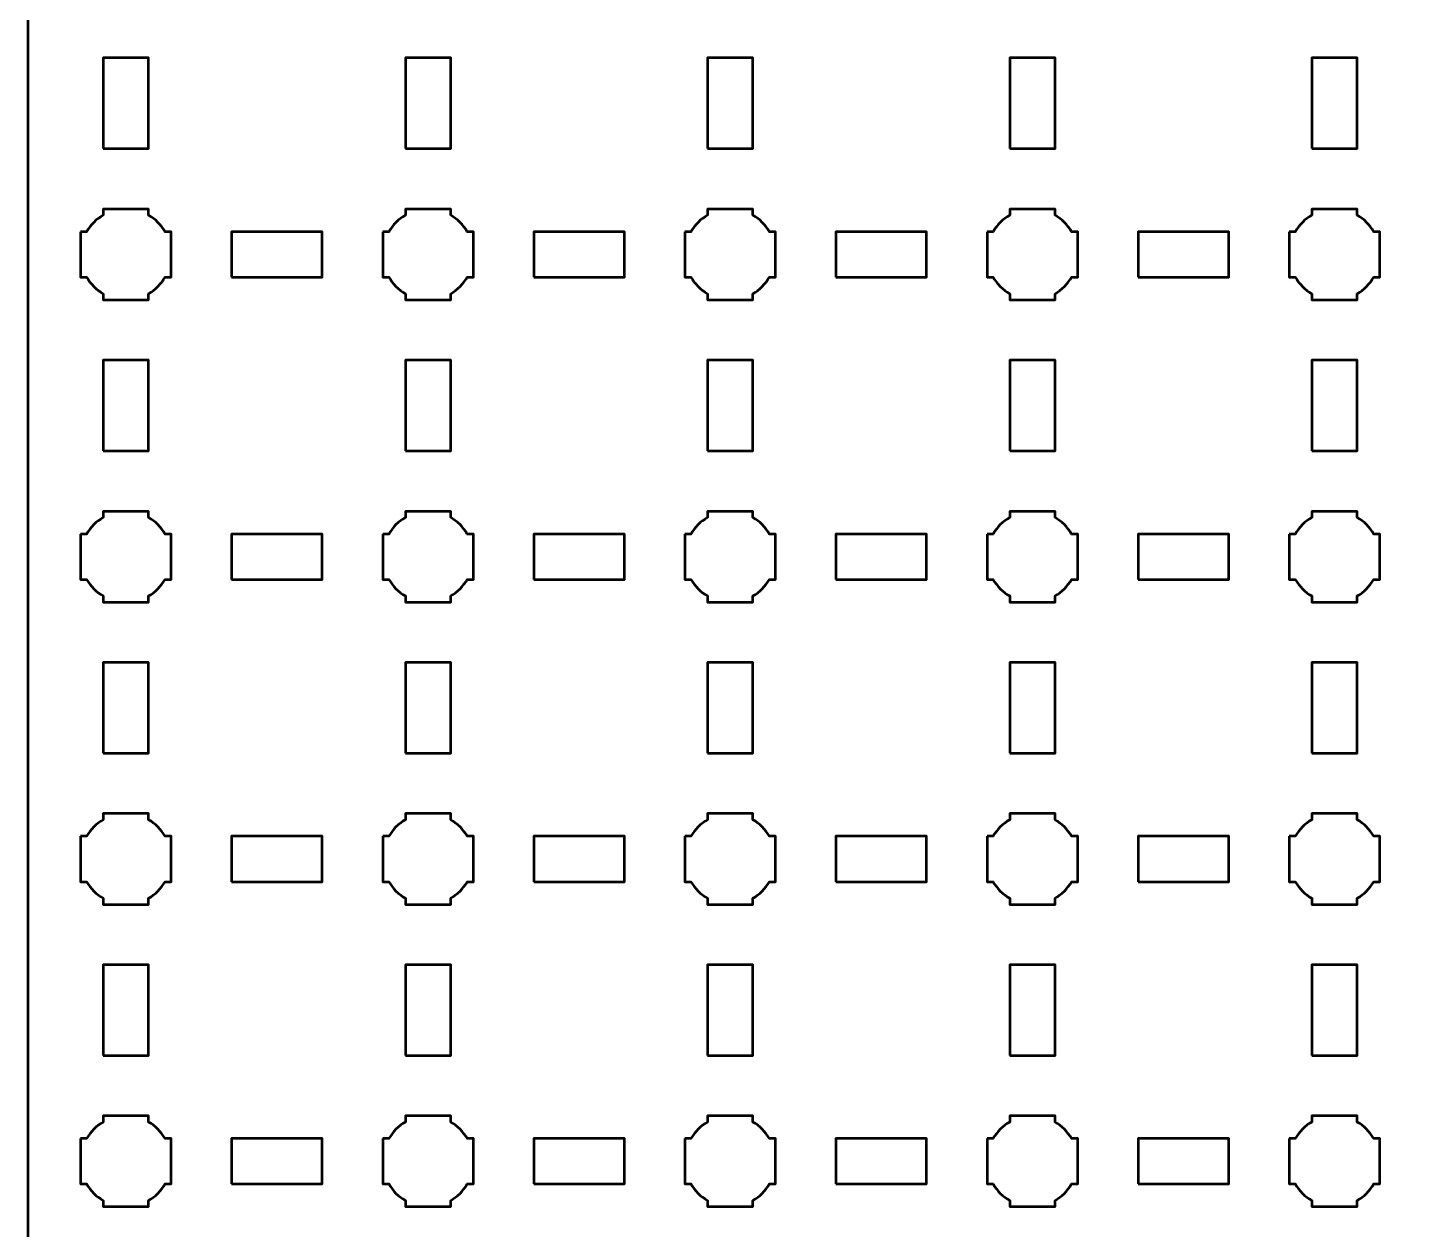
# Model space of a CAD drawing. Header units: centimetres. Extents: x -30.1 to 9.2, y -44.5 to 14.8.
# Drawn here: x -30.15 to -20.99, y -22.3 to -14.35 of the extents above; entities that cross this region are included whole.
import ezdxf

# ---------------------------------------------------------------- set-up
doc = ezdxf.new("R2010")
doc.units = ezdxf.units.CM
doc.header["$MEASUREMENT"] = 0
doc.layers.add('Layer 1', color=7, linetype='Continuous')

msp = doc.modelspace()

# ---------------------------------------------------------------- linework, layer by layer
at = {"layer": 'Layer 1', "color": 250, "lineweight": 53}
for points in [[(-29.65, -15.15), (-29.35, -15.15), (-29.35, -14.55), (-29.65, -14.55), (-29.65, -15.15)], [(-27.65, -15.15), (-27.35, -15.15), (-27.35, -14.55), (-27.65, -14.55), (-27.65, -15.15)], [(-25.65, -15.15), (-25.35, -15.15), (-25.35, -14.55), (-25.65, -14.55), (-25.65, -15.15)], [(-23.65, -15.15), (-23.35, -15.15), (-23.35, -14.55), (-23.65, -14.55), (-23.65, -15.15)], [(-21.65, -15.15), (-21.35, -15.15), (-21.35, -14.55), (-21.65, -14.55), (-21.65, -15.15)], [(-28.8, -16), (-28.2, -16), (-28.2, -15.7), (-28.8, -15.7), (-28.8, -16)], [(-26.8, -16), (-26.2, -16), (-26.2, -15.7), (-26.8, -15.7), (-26.8, -16)], [(-24.8, -16), (-24.2, -16), (-24.2, -15.7), (-24.8, -15.7), (-24.8, -16)], [(-22.8, -16), (-22.2, -16), (-22.2, -15.7), (-22.8, -15.7), (-22.8, -16)], [(-29.65, -17.15), (-29.35, -17.15), (-29.35, -16.55), (-29.65, -16.55), (-29.65, -17.15)], [(-27.65, -17.15), (-27.35, -17.15), (-27.35, -16.55), (-27.65, -16.55), (-27.65, -17.15)], [(-25.65, -17.15), (-25.35, -17.15), (-25.35, -16.55), (-25.65, -16.55), (-25.65, -17.15)], [(-23.65, -17.15), (-23.35, -17.15), (-23.35, -16.55), (-23.65, -16.55), (-23.65, -17.15)], [(-21.65, -17.15), (-21.35, -17.15), (-21.35, -16.55), (-21.65, -16.55), (-21.65, -17.15)], [(-28.8, -18), (-28.2, -18), (-28.2, -17.7), (-28.8, -17.7), (-28.8, -18)], [(-26.8, -18), (-26.2, -18), (-26.2, -17.7), (-26.8, -17.7), (-26.8, -18)], [(-24.8, -18), (-24.2, -18), (-24.2, -17.7), (-24.8, -17.7), (-24.8, -18)], [(-22.8, -18), (-22.2, -18), (-22.2, -17.7), (-22.8, -17.7), (-22.8, -18)], [(-29.65, -19.15), (-29.35, -19.15), (-29.35, -18.55), (-29.65, -18.55), (-29.65, -19.15)], [(-27.65, -19.15), (-27.35, -19.15), (-27.35, -18.55), (-27.65, -18.55), (-27.65, -19.15)], [(-25.65, -19.15), (-25.35, -19.15), (-25.35, -18.55), (-25.65, -18.55), (-25.65, -19.15)], [(-23.65, -19.15), (-23.35, -19.15), (-23.35, -18.55), (-23.65, -18.55), (-23.65, -19.15)], [(-21.65, -19.15), (-21.35, -19.15), (-21.35, -18.55), (-21.65, -18.55), (-21.65, -19.15)], [(-28.8, -20), (-28.2, -20), (-28.2, -19.7), (-28.8, -19.7), (-28.8, -20)], [(-26.8, -20), (-26.2, -20), (-26.2, -19.7), (-26.8, -19.7), (-26.8, -20)], [(-24.8, -20), (-24.2, -20), (-24.2, -19.7), (-24.8, -19.7), (-24.8, -20)], [(-22.8, -20), (-22.2, -20), (-22.2, -19.7), (-22.8, -19.7), (-22.8, -20)], [(-29.65, -21.15), (-29.35, -21.15), (-29.35, -20.55), (-29.65, -20.55), (-29.65, -21.15)], [(-27.65, -21.15), (-27.35, -21.15), (-27.35, -20.55), (-27.65, -20.55), (-27.65, -21.15)], [(-25.65, -21.15), (-25.35, -21.15), (-25.35, -20.55), (-25.65, -20.55), (-25.65, -21.15)], [(-23.65, -21.15), (-23.35, -21.15), (-23.35, -20.55), (-23.65, -20.55), (-23.65, -21.15)], [(-21.65, -21.15), (-21.35, -21.15), (-21.35, -20.55), (-21.65, -20.55), (-21.65, -21.15)], [(-28.8, -22), (-28.2, -22), (-28.2, -21.7), (-28.8, -21.7), (-28.8, -22)], [(-26.8, -22), (-26.2, -22), (-26.2, -21.7), (-26.8, -21.7), (-26.8, -22)], [(-24.8, -22), (-24.2, -22), (-24.2, -21.7), (-24.8, -21.7), (-24.8, -22)], [(-22.8, -22), (-22.2, -22), (-22.2, -21.7), (-22.8, -21.7), (-22.8, -22)]]:
    msp.add_lwpolyline(points, close=True, dxfattribs=at)
msp.add_open_spline([(-30.15, -44), (-30.15, -44), (-30.15, 14.3), (-30.15, 14.3), (-30.15, 14.3), (-30.15, 14.57609), (-29.92609, 14.8), (-29.65, 14.8), (-29.65, 14.8), (-29.65, 14.8), (8.65, 14.8), (8.65, 14.8), (8.65, 14.8), (8.92609, 14.8), (9.15, 14.57609), (9.15, 14.3), (9.15, 14.3), (9.15, 14.3), (9.15, -44), (9.15, -44), (9.15, -44), (9.15, -44.27609), (8.92609, -44.5), (8.65, -44.5), (8.65, -44.5), (8.65, -44.5), (-29.65, -44.5), (-29.65, -44.5), (-29.65, -44.5), (-29.92609, -44.5), (-30.15, -44.27609), (-30.15, -44)], degree=3, knots=[0, 0, 0, 0, 0.125, 0.125, 0.125, 0.125, 0.25, 0.25, 0.25, 0.25, 0.375, 0.375, 0.375, 0.375, 0.5, 0.5, 0.5, 0.5, 0.625, 0.625, 0.625, 0.625, 0.75, 0.75, 0.75, 0.75, 0.875, 0.875, 0.875, 0.875, 1, 1, 1, 1], dxfattribs=at)
at = {"layer": 'Layer 1', "lineweight": 53}
for points in [[(-29.8, -15.7), (-29.8, -15.7), (-29.75985, -15.7), (-29.75985, -15.7), (-29.75985, -15.7), (-29.7335, -15.65447), (-29.69553, -15.6165), (-29.65, -15.59015), (-29.65, -15.59015), (-29.65, -15.59015), (-29.65, -15.55), (-29.65, -15.55), (-29.65, -15.55), (-29.65, -15.55), (-29.5, -15.55), (-29.5, -15.55), (-29.5, -15.55), (-29.5, -15.55), (-29.35, -15.55), (-29.35, -15.55), (-29.35, -15.55), (-29.35, -15.55), (-29.35, -15.59015), (-29.35, -15.59015), (-29.35, -15.59015), (-29.30447, -15.6165), (-29.2665, -15.65447), (-29.24015, -15.7), (-29.24015, -15.7), (-29.24015, -15.7), (-29.2, -15.7), (-29.2, -15.7), (-29.2, -15.7), (-29.2, -15.7), (-29.2, -15.85), (-29.2, -15.85), (-29.2, -15.85), (-29.2, -15.85), (-29.2, -16), (-29.2, -16), (-29.2, -16), (-29.2, -16), (-29.24015, -16), (-29.24015, -16), (-29.24015, -16), (-29.2665, -16.04553), (-29.30447, -16.0835), (-29.35, -16.10985), (-29.35, -16.10985), (-29.35, -16.10985), (-29.35, -16.15), (-29.35, -16.15), (-29.35, -16.15), (-29.35, -16.15), (-29.5, -16.15), (-29.5, -16.15), (-29.5, -16.15), (-29.5, -16.15), (-29.65, -16.15), (-29.65, -16.15), (-29.65, -16.15), (-29.65, -16.15), (-29.65, -16.10985), (-29.65, -16.10985), (-29.65, -16.10985), (-29.69553, -16.0835), (-29.7335, -16.04553), (-29.75985, -16), (-29.75985, -16), (-29.75985, -16), (-29.8, -16), (-29.8, -16), (-29.8, -16), (-29.8, -16), (-29.8, -15.85), (-29.8, -15.85), (-29.8, -15.85), (-29.8, -15.85), (-29.8, -15.7), (-29.8, -15.7)], [(-27.8, -15.7), (-27.8, -15.7), (-27.75985, -15.7), (-27.75985, -15.7), (-27.75985, -15.7), (-27.7335, -15.65447), (-27.69553, -15.6165), (-27.65, -15.59015), (-27.65, -15.59015), (-27.65, -15.59015), (-27.65, -15.55), (-27.65, -15.55), (-27.65, -15.55), (-27.65, -15.55), (-27.5, -15.55), (-27.5, -15.55), (-27.5, -15.55), (-27.5, -15.55), (-27.35, -15.55), (-27.35, -15.55), (-27.35, -15.55), (-27.35, -15.55), (-27.35, -15.59015), (-27.35, -15.59015), (-27.35, -15.59015), (-27.30447, -15.6165), (-27.2665, -15.65447), (-27.24015, -15.7), (-27.24015, -15.7), (-27.24015, -15.7), (-27.2, -15.7), (-27.2, -15.7), (-27.2, -15.7), (-27.2, -15.7), (-27.2, -15.85), (-27.2, -15.85), (-27.2, -15.85), (-27.2, -15.85), (-27.2, -16), (-27.2, -16), (-27.2, -16), (-27.2, -16), (-27.24015, -16), (-27.24015, -16), (-27.24015, -16), (-27.2665, -16.04553), (-27.30447, -16.0835), (-27.35, -16.10985), (-27.35, -16.10985), (-27.35, -16.10985), (-27.35, -16.15), (-27.35, -16.15), (-27.35, -16.15), (-27.35, -16.15), (-27.5, -16.15), (-27.5, -16.15), (-27.5, -16.15), (-27.5, -16.15), (-27.65, -16.15), (-27.65, -16.15), (-27.65, -16.15), (-27.65, -16.15), (-27.65, -16.10985), (-27.65, -16.10985), (-27.65, -16.10985), (-27.69553, -16.0835), (-27.7335, -16.04553), (-27.75985, -16), (-27.75985, -16), (-27.75985, -16), (-27.8, -16), (-27.8, -16), (-27.8, -16), (-27.8, -16), (-27.8, -15.85), (-27.8, -15.85), (-27.8, -15.85), (-27.8, -15.85), (-27.8, -15.7), (-27.8, -15.7)], [(-25.8, -15.7), (-25.8, -15.7), (-25.75985, -15.7), (-25.75985, -15.7), (-25.75985, -15.7), (-25.7335, -15.65447), (-25.69553, -15.6165), (-25.65, -15.59015), (-25.65, -15.59015), (-25.65, -15.59015), (-25.65, -15.55), (-25.65, -15.55), (-25.65, -15.55), (-25.65, -15.55), (-25.5, -15.55), (-25.5, -15.55), (-25.5, -15.55), (-25.5, -15.55), (-25.35, -15.55), (-25.35, -15.55), (-25.35, -15.55), (-25.35, -15.55), (-25.35, -15.59015), (-25.35, -15.59015), (-25.35, -15.59015), (-25.30447, -15.6165), (-25.2665, -15.65447), (-25.24015, -15.7), (-25.24015, -15.7), (-25.24015, -15.7), (-25.2, -15.7), (-25.2, -15.7), (-25.2, -15.7), (-25.2, -15.7), (-25.2, -15.85), (-25.2, -15.85), (-25.2, -15.85), (-25.2, -15.85), (-25.2, -16), (-25.2, -16), (-25.2, -16), (-25.2, -16), (-25.24015, -16), (-25.24015, -16), (-25.24015, -16), (-25.2665, -16.04553), (-25.30447, -16.0835), (-25.35, -16.10985), (-25.35, -16.10985), (-25.35, -16.10985), (-25.35, -16.15), (-25.35, -16.15), (-25.35, -16.15), (-25.35, -16.15), (-25.5, -16.15), (-25.5, -16.15), (-25.5, -16.15), (-25.5, -16.15), (-25.65, -16.15), (-25.65, -16.15), (-25.65, -16.15), (-25.65, -16.15), (-25.65, -16.10985), (-25.65, -16.10985), (-25.65, -16.10985), (-25.69553, -16.0835), (-25.7335, -16.04553), (-25.75985, -16), (-25.75985, -16), (-25.75985, -16), (-25.8, -16), (-25.8, -16), (-25.8, -16), (-25.8, -16), (-25.8, -15.85), (-25.8, -15.85), (-25.8, -15.85), (-25.8, -15.85), (-25.8, -15.7), (-25.8, -15.7)], [(-23.8, -15.7), (-23.8, -15.7), (-23.75985, -15.7), (-23.75985, -15.7), (-23.75985, -15.7), (-23.7335, -15.65447), (-23.69553, -15.6165), (-23.65, -15.59015), (-23.65, -15.59015), (-23.65, -15.59015), (-23.65, -15.55), (-23.65, -15.55), (-23.65, -15.55), (-23.65, -15.55), (-23.5, -15.55), (-23.5, -15.55), (-23.5, -15.55), (-23.5, -15.55), (-23.35, -15.55), (-23.35, -15.55), (-23.35, -15.55), (-23.35, -15.55), (-23.35, -15.59015), (-23.35, -15.59015), (-23.35, -15.59015), (-23.30447, -15.6165), (-23.2665, -15.65447), (-23.24015, -15.7), (-23.24015, -15.7), (-23.24015, -15.7), (-23.2, -15.7), (-23.2, -15.7), (-23.2, -15.7), (-23.2, -15.7), (-23.2, -15.85), (-23.2, -15.85), (-23.2, -15.85), (-23.2, -15.85), (-23.2, -16), (-23.2, -16), (-23.2, -16), (-23.2, -16), (-23.24015, -16), (-23.24015, -16), (-23.24015, -16), (-23.2665, -16.04553), (-23.30447, -16.0835), (-23.35, -16.10985), (-23.35, -16.10985), (-23.35, -16.10985), (-23.35, -16.15), (-23.35, -16.15), (-23.35, -16.15), (-23.35, -16.15), (-23.5, -16.15), (-23.5, -16.15), (-23.5, -16.15), (-23.5, -16.15), (-23.65, -16.15), (-23.65, -16.15), (-23.65, -16.15), (-23.65, -16.15), (-23.65, -16.10985), (-23.65, -16.10985), (-23.65, -16.10985), (-23.69553, -16.0835), (-23.7335, -16.04553), (-23.75985, -16), (-23.75985, -16), (-23.75985, -16), (-23.8, -16), (-23.8, -16), (-23.8, -16), (-23.8, -16), (-23.8, -15.85), (-23.8, -15.85), (-23.8, -15.85), (-23.8, -15.85), (-23.8, -15.7), (-23.8, -15.7)], [(-21.8, -15.7), (-21.8, -15.7), (-21.75985, -15.7), (-21.75985, -15.7), (-21.75985, -15.7), (-21.7335, -15.65447), (-21.69553, -15.6165), (-21.65, -15.59015), (-21.65, -15.59015), (-21.65, -15.59015), (-21.65, -15.55), (-21.65, -15.55), (-21.65, -15.55), (-21.65, -15.55), (-21.5, -15.55), (-21.5, -15.55), (-21.5, -15.55), (-21.5, -15.55), (-21.35, -15.55), (-21.35, -15.55), (-21.35, -15.55), (-21.35, -15.55), (-21.35, -15.59015), (-21.35, -15.59015), (-21.35, -15.59015), (-21.30447, -15.6165), (-21.2665, -15.65447), (-21.24015, -15.7), (-21.24015, -15.7), (-21.24015, -15.7), (-21.2, -15.7), (-21.2, -15.7), (-21.2, -15.7), (-21.2, -15.7), (-21.2, -15.85), (-21.2, -15.85), (-21.2, -15.85), (-21.2, -15.85), (-21.2, -16), (-21.2, -16), (-21.2, -16), (-21.2, -16), (-21.24015, -16), (-21.24015, -16), (-21.24015, -16), (-21.2665, -16.04553), (-21.30447, -16.0835), (-21.35, -16.10985), (-21.35, -16.10985), (-21.35, -16.10985), (-21.35, -16.15), (-21.35, -16.15), (-21.35, -16.15), (-21.35, -16.15), (-21.5, -16.15), (-21.5, -16.15), (-21.5, -16.15), (-21.5, -16.15), (-21.65, -16.15), (-21.65, -16.15), (-21.65, -16.15), (-21.65, -16.15), (-21.65, -16.10985), (-21.65, -16.10985), (-21.65, -16.10985), (-21.69553, -16.0835), (-21.7335, -16.04553), (-21.75985, -16), (-21.75985, -16), (-21.75985, -16), (-21.8, -16), (-21.8, -16), (-21.8, -16), (-21.8, -16), (-21.8, -15.85), (-21.8, -15.85), (-21.8, -15.85), (-21.8, -15.85), (-21.8, -15.7), (-21.8, -15.7)], [(-29.8, -17.7), (-29.8, -17.7), (-29.75985, -17.7), (-29.75985, -17.7), (-29.75985, -17.7), (-29.7335, -17.65447), (-29.69553, -17.6165), (-29.65, -17.59015), (-29.65, -17.59015), (-29.65, -17.59015), (-29.65, -17.55), (-29.65, -17.55), (-29.65, -17.55), (-29.65, -17.55), (-29.5, -17.55), (-29.5, -17.55), (-29.5, -17.55), (-29.5, -17.55), (-29.35, -17.55), (-29.35, -17.55), (-29.35, -17.55), (-29.35, -17.55), (-29.35, -17.59015), (-29.35, -17.59015), (-29.35, -17.59015), (-29.30447, -17.6165), (-29.2665, -17.65447), (-29.24015, -17.7), (-29.24015, -17.7), (-29.24015, -17.7), (-29.2, -17.7), (-29.2, -17.7), (-29.2, -17.7), (-29.2, -17.7), (-29.2, -17.85), (-29.2, -17.85), (-29.2, -17.85), (-29.2, -17.85), (-29.2, -18), (-29.2, -18), (-29.2, -18), (-29.2, -18), (-29.24015, -18), (-29.24015, -18), (-29.24015, -18), (-29.2665, -18.04553), (-29.30447, -18.0835), (-29.35, -18.10985), (-29.35, -18.10985), (-29.35, -18.10985), (-29.35, -18.15), (-29.35, -18.15), (-29.35, -18.15), (-29.35, -18.15), (-29.5, -18.15), (-29.5, -18.15), (-29.5, -18.15), (-29.5, -18.15), (-29.65, -18.15), (-29.65, -18.15), (-29.65, -18.15), (-29.65, -18.15), (-29.65, -18.10985), (-29.65, -18.10985), (-29.65, -18.10985), (-29.69553, -18.0835), (-29.7335, -18.04553), (-29.75985, -18), (-29.75985, -18), (-29.75985, -18), (-29.8, -18), (-29.8, -18), (-29.8, -18), (-29.8, -18), (-29.8, -17.85), (-29.8, -17.85), (-29.8, -17.85), (-29.8, -17.85), (-29.8, -17.7), (-29.8, -17.7)], [(-27.8, -17.7), (-27.8, -17.7), (-27.75985, -17.7), (-27.75985, -17.7), (-27.75985, -17.7), (-27.7335, -17.65447), (-27.69553, -17.6165), (-27.65, -17.59015), (-27.65, -17.59015), (-27.65, -17.59015), (-27.65, -17.55), (-27.65, -17.55), (-27.65, -17.55), (-27.65, -17.55), (-27.5, -17.55), (-27.5, -17.55), (-27.5, -17.55), (-27.5, -17.55), (-27.35, -17.55), (-27.35, -17.55), (-27.35, -17.55), (-27.35, -17.55), (-27.35, -17.59015), (-27.35, -17.59015), (-27.35, -17.59015), (-27.30447, -17.6165), (-27.2665, -17.65447), (-27.24015, -17.7), (-27.24015, -17.7), (-27.24015, -17.7), (-27.2, -17.7), (-27.2, -17.7), (-27.2, -17.7), (-27.2, -17.7), (-27.2, -17.85), (-27.2, -17.85), (-27.2, -17.85), (-27.2, -17.85), (-27.2, -18), (-27.2, -18), (-27.2, -18), (-27.2, -18), (-27.24015, -18), (-27.24015, -18), (-27.24015, -18), (-27.2665, -18.04553), (-27.30447, -18.0835), (-27.35, -18.10985), (-27.35, -18.10985), (-27.35, -18.10985), (-27.35, -18.15), (-27.35, -18.15), (-27.35, -18.15), (-27.35, -18.15), (-27.5, -18.15), (-27.5, -18.15), (-27.5, -18.15), (-27.5, -18.15), (-27.65, -18.15), (-27.65, -18.15), (-27.65, -18.15), (-27.65, -18.15), (-27.65, -18.10985), (-27.65, -18.10985), (-27.65, -18.10985), (-27.69553, -18.0835), (-27.7335, -18.04553), (-27.75985, -18), (-27.75985, -18), (-27.75985, -18), (-27.8, -18), (-27.8, -18), (-27.8, -18), (-27.8, -18), (-27.8, -17.85), (-27.8, -17.85), (-27.8, -17.85), (-27.8, -17.85), (-27.8, -17.7), (-27.8, -17.7)], [(-25.8, -17.7), (-25.8, -17.7), (-25.75985, -17.7), (-25.75985, -17.7), (-25.75985, -17.7), (-25.7335, -17.65447), (-25.69553, -17.6165), (-25.65, -17.59015), (-25.65, -17.59015), (-25.65, -17.59015), (-25.65, -17.55), (-25.65, -17.55), (-25.65, -17.55), (-25.65, -17.55), (-25.5, -17.55), (-25.5, -17.55), (-25.5, -17.55), (-25.5, -17.55), (-25.35, -17.55), (-25.35, -17.55), (-25.35, -17.55), (-25.35, -17.55), (-25.35, -17.59015), (-25.35, -17.59015), (-25.35, -17.59015), (-25.30447, -17.6165), (-25.2665, -17.65447), (-25.24015, -17.7), (-25.24015, -17.7), (-25.24015, -17.7), (-25.2, -17.7), (-25.2, -17.7), (-25.2, -17.7), (-25.2, -17.7), (-25.2, -17.85), (-25.2, -17.85), (-25.2, -17.85), (-25.2, -17.85), (-25.2, -18), (-25.2, -18), (-25.2, -18), (-25.2, -18), (-25.24015, -18), (-25.24015, -18), (-25.24015, -18), (-25.2665, -18.04553), (-25.30447, -18.0835), (-25.35, -18.10985), (-25.35, -18.10985), (-25.35, -18.10985), (-25.35, -18.15), (-25.35, -18.15), (-25.35, -18.15), (-25.35, -18.15), (-25.5, -18.15), (-25.5, -18.15), (-25.5, -18.15), (-25.5, -18.15), (-25.65, -18.15), (-25.65, -18.15), (-25.65, -18.15), (-25.65, -18.15), (-25.65, -18.10985), (-25.65, -18.10985), (-25.65, -18.10985), (-25.69553, -18.0835), (-25.7335, -18.04553), (-25.75985, -18), (-25.75985, -18), (-25.75985, -18), (-25.8, -18), (-25.8, -18), (-25.8, -18), (-25.8, -18), (-25.8, -17.85), (-25.8, -17.85), (-25.8, -17.85), (-25.8, -17.85), (-25.8, -17.7), (-25.8, -17.7)], [(-23.8, -17.7), (-23.8, -17.7), (-23.75985, -17.7), (-23.75985, -17.7), (-23.75985, -17.7), (-23.7335, -17.65447), (-23.69553, -17.6165), (-23.65, -17.59015), (-23.65, -17.59015), (-23.65, -17.59015), (-23.65, -17.55), (-23.65, -17.55), (-23.65, -17.55), (-23.65, -17.55), (-23.5, -17.55), (-23.5, -17.55), (-23.5, -17.55), (-23.5, -17.55), (-23.35, -17.55), (-23.35, -17.55), (-23.35, -17.55), (-23.35, -17.55), (-23.35, -17.59015), (-23.35, -17.59015), (-23.35, -17.59015), (-23.30447, -17.6165), (-23.2665, -17.65447), (-23.24015, -17.7), (-23.24015, -17.7), (-23.24015, -17.7), (-23.2, -17.7), (-23.2, -17.7), (-23.2, -17.7), (-23.2, -17.7), (-23.2, -17.85), (-23.2, -17.85), (-23.2, -17.85), (-23.2, -17.85), (-23.2, -18), (-23.2, -18), (-23.2, -18), (-23.2, -18), (-23.24015, -18), (-23.24015, -18), (-23.24015, -18), (-23.2665, -18.04553), (-23.30447, -18.0835), (-23.35, -18.10985), (-23.35, -18.10985), (-23.35, -18.10985), (-23.35, -18.15), (-23.35, -18.15), (-23.35, -18.15), (-23.35, -18.15), (-23.5, -18.15), (-23.5, -18.15), (-23.5, -18.15), (-23.5, -18.15), (-23.65, -18.15), (-23.65, -18.15), (-23.65, -18.15), (-23.65, -18.15), (-23.65, -18.10985), (-23.65, -18.10985), (-23.65, -18.10985), (-23.69553, -18.0835), (-23.7335, -18.04553), (-23.75985, -18), (-23.75985, -18), (-23.75985, -18), (-23.8, -18), (-23.8, -18), (-23.8, -18), (-23.8, -18), (-23.8, -17.85), (-23.8, -17.85), (-23.8, -17.85), (-23.8, -17.85), (-23.8, -17.7), (-23.8, -17.7)], [(-21.8, -17.7), (-21.8, -17.7), (-21.75985, -17.7), (-21.75985, -17.7), (-21.75985, -17.7), (-21.7335, -17.65447), (-21.69553, -17.6165), (-21.65, -17.59015), (-21.65, -17.59015), (-21.65, -17.59015), (-21.65, -17.55), (-21.65, -17.55), (-21.65, -17.55), (-21.65, -17.55), (-21.5, -17.55), (-21.5, -17.55), (-21.5, -17.55), (-21.5, -17.55), (-21.35, -17.55), (-21.35, -17.55), (-21.35, -17.55), (-21.35, -17.55), (-21.35, -17.59015), (-21.35, -17.59015), (-21.35, -17.59015), (-21.30447, -17.6165), (-21.2665, -17.65447), (-21.24015, -17.7), (-21.24015, -17.7), (-21.24015, -17.7), (-21.2, -17.7), (-21.2, -17.7), (-21.2, -17.7), (-21.2, -17.7), (-21.2, -17.85), (-21.2, -17.85), (-21.2, -17.85), (-21.2, -17.85), (-21.2, -18), (-21.2, -18), (-21.2, -18), (-21.2, -18), (-21.24015, -18), (-21.24015, -18), (-21.24015, -18), (-21.2665, -18.04553), (-21.30447, -18.0835), (-21.35, -18.10985), (-21.35, -18.10985), (-21.35, -18.10985), (-21.35, -18.15), (-21.35, -18.15), (-21.35, -18.15), (-21.35, -18.15), (-21.5, -18.15), (-21.5, -18.15), (-21.5, -18.15), (-21.5, -18.15), (-21.65, -18.15), (-21.65, -18.15), (-21.65, -18.15), (-21.65, -18.15), (-21.65, -18.10985), (-21.65, -18.10985), (-21.65, -18.10985), (-21.69553, -18.0835), (-21.7335, -18.04553), (-21.75985, -18), (-21.75985, -18), (-21.75985, -18), (-21.8, -18), (-21.8, -18), (-21.8, -18), (-21.8, -18), (-21.8, -17.85), (-21.8, -17.85), (-21.8, -17.85), (-21.8, -17.85), (-21.8, -17.7), (-21.8, -17.7)], [(-29.8, -19.7), (-29.8, -19.7), (-29.75985, -19.7), (-29.75985, -19.7), (-29.75985, -19.7), (-29.7335, -19.65447), (-29.69553, -19.6165), (-29.65, -19.59015), (-29.65, -19.59015), (-29.65, -19.59015), (-29.65, -19.55), (-29.65, -19.55), (-29.65, -19.55), (-29.65, -19.55), (-29.5, -19.55), (-29.5, -19.55), (-29.5, -19.55), (-29.5, -19.55), (-29.35, -19.55), (-29.35, -19.55), (-29.35, -19.55), (-29.35, -19.55), (-29.35, -19.59015), (-29.35, -19.59015), (-29.35, -19.59015), (-29.30447, -19.6165), (-29.2665, -19.65447), (-29.24015, -19.7), (-29.24015, -19.7), (-29.24015, -19.7), (-29.2, -19.7), (-29.2, -19.7), (-29.2, -19.7), (-29.2, -19.7), (-29.2, -19.85), (-29.2, -19.85), (-29.2, -19.85), (-29.2, -19.85), (-29.2, -20), (-29.2, -20), (-29.2, -20), (-29.2, -20), (-29.24015, -20), (-29.24015, -20), (-29.24015, -20), (-29.2665, -20.04553), (-29.30447, -20.0835), (-29.35, -20.10985), (-29.35, -20.10985), (-29.35, -20.10985), (-29.35, -20.15), (-29.35, -20.15), (-29.35, -20.15), (-29.35, -20.15), (-29.5, -20.15), (-29.5, -20.15), (-29.5, -20.15), (-29.5, -20.15), (-29.65, -20.15), (-29.65, -20.15), (-29.65, -20.15), (-29.65, -20.15), (-29.65, -20.10985), (-29.65, -20.10985), (-29.65, -20.10985), (-29.69553, -20.0835), (-29.7335, -20.04553), (-29.75985, -20), (-29.75985, -20), (-29.75985, -20), (-29.8, -20), (-29.8, -20), (-29.8, -20), (-29.8, -20), (-29.8, -19.85), (-29.8, -19.85), (-29.8, -19.85), (-29.8, -19.85), (-29.8, -19.7), (-29.8, -19.7)], [(-27.8, -19.7), (-27.8, -19.7), (-27.75985, -19.7), (-27.75985, -19.7), (-27.75985, -19.7), (-27.7335, -19.65447), (-27.69553, -19.6165), (-27.65, -19.59015), (-27.65, -19.59015), (-27.65, -19.59015), (-27.65, -19.55), (-27.65, -19.55), (-27.65, -19.55), (-27.65, -19.55), (-27.5, -19.55), (-27.5, -19.55), (-27.5, -19.55), (-27.5, -19.55), (-27.35, -19.55), (-27.35, -19.55), (-27.35, -19.55), (-27.35, -19.55), (-27.35, -19.59015), (-27.35, -19.59015), (-27.35, -19.59015), (-27.30447, -19.6165), (-27.2665, -19.65447), (-27.24015, -19.7), (-27.24015, -19.7), (-27.24015, -19.7), (-27.2, -19.7), (-27.2, -19.7), (-27.2, -19.7), (-27.2, -19.7), (-27.2, -19.85), (-27.2, -19.85), (-27.2, -19.85), (-27.2, -19.85), (-27.2, -20), (-27.2, -20), (-27.2, -20), (-27.2, -20), (-27.24015, -20), (-27.24015, -20), (-27.24015, -20), (-27.2665, -20.04553), (-27.30447, -20.0835), (-27.35, -20.10985), (-27.35, -20.10985), (-27.35, -20.10985), (-27.35, -20.15), (-27.35, -20.15), (-27.35, -20.15), (-27.35, -20.15), (-27.5, -20.15), (-27.5, -20.15), (-27.5, -20.15), (-27.5, -20.15), (-27.65, -20.15), (-27.65, -20.15), (-27.65, -20.15), (-27.65, -20.15), (-27.65, -20.10985), (-27.65, -20.10985), (-27.65, -20.10985), (-27.69553, -20.0835), (-27.7335, -20.04553), (-27.75985, -20), (-27.75985, -20), (-27.75985, -20), (-27.8, -20), (-27.8, -20), (-27.8, -20), (-27.8, -20), (-27.8, -19.85), (-27.8, -19.85), (-27.8, -19.85), (-27.8, -19.85), (-27.8, -19.7), (-27.8, -19.7)], [(-25.8, -19.7), (-25.8, -19.7), (-25.75985, -19.7), (-25.75985, -19.7), (-25.75985, -19.7), (-25.7335, -19.65447), (-25.69553, -19.6165), (-25.65, -19.59015), (-25.65, -19.59015), (-25.65, -19.59015), (-25.65, -19.55), (-25.65, -19.55), (-25.65, -19.55), (-25.65, -19.55), (-25.5, -19.55), (-25.5, -19.55), (-25.5, -19.55), (-25.5, -19.55), (-25.35, -19.55), (-25.35, -19.55), (-25.35, -19.55), (-25.35, -19.55), (-25.35, -19.59015), (-25.35, -19.59015), (-25.35, -19.59015), (-25.30447, -19.6165), (-25.2665, -19.65447), (-25.24015, -19.7), (-25.24015, -19.7), (-25.24015, -19.7), (-25.2, -19.7), (-25.2, -19.7), (-25.2, -19.7), (-25.2, -19.7), (-25.2, -19.85), (-25.2, -19.85), (-25.2, -19.85), (-25.2, -19.85), (-25.2, -20), (-25.2, -20), (-25.2, -20), (-25.2, -20), (-25.24015, -20), (-25.24015, -20), (-25.24015, -20), (-25.2665, -20.04553), (-25.30447, -20.0835), (-25.35, -20.10985), (-25.35, -20.10985), (-25.35, -20.10985), (-25.35, -20.15), (-25.35, -20.15), (-25.35, -20.15), (-25.35, -20.15), (-25.5, -20.15), (-25.5, -20.15), (-25.5, -20.15), (-25.5, -20.15), (-25.65, -20.15), (-25.65, -20.15), (-25.65, -20.15), (-25.65, -20.15), (-25.65, -20.10985), (-25.65, -20.10985), (-25.65, -20.10985), (-25.69553, -20.0835), (-25.7335, -20.04553), (-25.75985, -20), (-25.75985, -20), (-25.75985, -20), (-25.8, -20), (-25.8, -20), (-25.8, -20), (-25.8, -20), (-25.8, -19.85), (-25.8, -19.85), (-25.8, -19.85), (-25.8, -19.85), (-25.8, -19.7), (-25.8, -19.7)], [(-23.8, -19.7), (-23.8, -19.7), (-23.75985, -19.7), (-23.75985, -19.7), (-23.75985, -19.7), (-23.7335, -19.65447), (-23.69553, -19.6165), (-23.65, -19.59015), (-23.65, -19.59015), (-23.65, -19.59015), (-23.65, -19.55), (-23.65, -19.55), (-23.65, -19.55), (-23.65, -19.55), (-23.5, -19.55), (-23.5, -19.55), (-23.5, -19.55), (-23.5, -19.55), (-23.35, -19.55), (-23.35, -19.55), (-23.35, -19.55), (-23.35, -19.55), (-23.35, -19.59015), (-23.35, -19.59015), (-23.35, -19.59015), (-23.30447, -19.6165), (-23.2665, -19.65447), (-23.24015, -19.7), (-23.24015, -19.7), (-23.24015, -19.7), (-23.2, -19.7), (-23.2, -19.7), (-23.2, -19.7), (-23.2, -19.7), (-23.2, -19.85), (-23.2, -19.85), (-23.2, -19.85), (-23.2, -19.85), (-23.2, -20), (-23.2, -20), (-23.2, -20), (-23.2, -20), (-23.24015, -20), (-23.24015, -20), (-23.24015, -20), (-23.2665, -20.04553), (-23.30447, -20.0835), (-23.35, -20.10985), (-23.35, -20.10985), (-23.35, -20.10985), (-23.35, -20.15), (-23.35, -20.15), (-23.35, -20.15), (-23.35, -20.15), (-23.5, -20.15), (-23.5, -20.15), (-23.5, -20.15), (-23.5, -20.15), (-23.65, -20.15), (-23.65, -20.15), (-23.65, -20.15), (-23.65, -20.15), (-23.65, -20.10985), (-23.65, -20.10985), (-23.65, -20.10985), (-23.69553, -20.0835), (-23.7335, -20.04553), (-23.75985, -20), (-23.75985, -20), (-23.75985, -20), (-23.8, -20), (-23.8, -20), (-23.8, -20), (-23.8, -20), (-23.8, -19.85), (-23.8, -19.85), (-23.8, -19.85), (-23.8, -19.85), (-23.8, -19.7), (-23.8, -19.7)], [(-21.8, -19.7), (-21.8, -19.7), (-21.75985, -19.7), (-21.75985, -19.7), (-21.75985, -19.7), (-21.7335, -19.65447), (-21.69553, -19.6165), (-21.65, -19.59015), (-21.65, -19.59015), (-21.65, -19.59015), (-21.65, -19.55), (-21.65, -19.55), (-21.65, -19.55), (-21.65, -19.55), (-21.5, -19.55), (-21.5, -19.55), (-21.5, -19.55), (-21.5, -19.55), (-21.35, -19.55), (-21.35, -19.55), (-21.35, -19.55), (-21.35, -19.55), (-21.35, -19.59015), (-21.35, -19.59015), (-21.35, -19.59015), (-21.30447, -19.6165), (-21.2665, -19.65447), (-21.24015, -19.7), (-21.24015, -19.7), (-21.24015, -19.7), (-21.2, -19.7), (-21.2, -19.7), (-21.2, -19.7), (-21.2, -19.7), (-21.2, -19.85), (-21.2, -19.85), (-21.2, -19.85), (-21.2, -19.85), (-21.2, -20), (-21.2, -20), (-21.2, -20), (-21.2, -20), (-21.24015, -20), (-21.24015, -20), (-21.24015, -20), (-21.2665, -20.04553), (-21.30447, -20.0835), (-21.35, -20.10985), (-21.35, -20.10985), (-21.35, -20.10985), (-21.35, -20.15), (-21.35, -20.15), (-21.35, -20.15), (-21.35, -20.15), (-21.5, -20.15), (-21.5, -20.15), (-21.5, -20.15), (-21.5, -20.15), (-21.65, -20.15), (-21.65, -20.15), (-21.65, -20.15), (-21.65, -20.15), (-21.65, -20.10985), (-21.65, -20.10985), (-21.65, -20.10985), (-21.69553, -20.0835), (-21.7335, -20.04553), (-21.75985, -20), (-21.75985, -20), (-21.75985, -20), (-21.8, -20), (-21.8, -20), (-21.8, -20), (-21.8, -20), (-21.8, -19.85), (-21.8, -19.85), (-21.8, -19.85), (-21.8, -19.85), (-21.8, -19.7), (-21.8, -19.7)], [(-29.8, -21.7), (-29.8, -21.7), (-29.75985, -21.7), (-29.75985, -21.7), (-29.75985, -21.7), (-29.7335, -21.65447), (-29.69553, -21.6165), (-29.65, -21.59015), (-29.65, -21.59015), (-29.65, -21.59015), (-29.65, -21.55), (-29.65, -21.55), (-29.65, -21.55), (-29.65, -21.55), (-29.5, -21.55), (-29.5, -21.55), (-29.5, -21.55), (-29.5, -21.55), (-29.35, -21.55), (-29.35, -21.55), (-29.35, -21.55), (-29.35, -21.55), (-29.35, -21.59015), (-29.35, -21.59015), (-29.35, -21.59015), (-29.30447, -21.6165), (-29.2665, -21.65447), (-29.24015, -21.7), (-29.24015, -21.7), (-29.24015, -21.7), (-29.2, -21.7), (-29.2, -21.7), (-29.2, -21.7), (-29.2, -21.7), (-29.2, -21.85), (-29.2, -21.85), (-29.2, -21.85), (-29.2, -21.85), (-29.2, -22), (-29.2, -22), (-29.2, -22), (-29.2, -22), (-29.24015, -22), (-29.24015, -22), (-29.24015, -22), (-29.2665, -22.04553), (-29.30447, -22.0835), (-29.35, -22.10985), (-29.35, -22.10985), (-29.35, -22.10985), (-29.35, -22.15), (-29.35, -22.15), (-29.35, -22.15), (-29.35, -22.15), (-29.5, -22.15), (-29.5, -22.15), (-29.5, -22.15), (-29.5, -22.15), (-29.65, -22.15), (-29.65, -22.15), (-29.65, -22.15), (-29.65, -22.15), (-29.65, -22.10985), (-29.65, -22.10985), (-29.65, -22.10985), (-29.69553, -22.0835), (-29.7335, -22.04553), (-29.75985, -22), (-29.75985, -22), (-29.75985, -22), (-29.8, -22), (-29.8, -22), (-29.8, -22), (-29.8, -22), (-29.8, -21.85), (-29.8, -21.85), (-29.8, -21.85), (-29.8, -21.85), (-29.8, -21.7), (-29.8, -21.7)], [(-27.8, -21.7), (-27.8, -21.7), (-27.75985, -21.7), (-27.75985, -21.7), (-27.75985, -21.7), (-27.7335, -21.65447), (-27.69553, -21.6165), (-27.65, -21.59015), (-27.65, -21.59015), (-27.65, -21.59015), (-27.65, -21.55), (-27.65, -21.55), (-27.65, -21.55), (-27.65, -21.55), (-27.5, -21.55), (-27.5, -21.55), (-27.5, -21.55), (-27.5, -21.55), (-27.35, -21.55), (-27.35, -21.55), (-27.35, -21.55), (-27.35, -21.55), (-27.35, -21.59015), (-27.35, -21.59015), (-27.35, -21.59015), (-27.30447, -21.6165), (-27.2665, -21.65447), (-27.24015, -21.7), (-27.24015, -21.7), (-27.24015, -21.7), (-27.2, -21.7), (-27.2, -21.7), (-27.2, -21.7), (-27.2, -21.7), (-27.2, -21.85), (-27.2, -21.85), (-27.2, -21.85), (-27.2, -21.85), (-27.2, -22), (-27.2, -22), (-27.2, -22), (-27.2, -22), (-27.24015, -22), (-27.24015, -22), (-27.24015, -22), (-27.2665, -22.04553), (-27.30447, -22.0835), (-27.35, -22.10985), (-27.35, -22.10985), (-27.35, -22.10985), (-27.35, -22.15), (-27.35, -22.15), (-27.35, -22.15), (-27.35, -22.15), (-27.5, -22.15), (-27.5, -22.15), (-27.5, -22.15), (-27.5, -22.15), (-27.65, -22.15), (-27.65, -22.15), (-27.65, -22.15), (-27.65, -22.15), (-27.65, -22.10985), (-27.65, -22.10985), (-27.65, -22.10985), (-27.69553, -22.0835), (-27.7335, -22.04553), (-27.75985, -22), (-27.75985, -22), (-27.75985, -22), (-27.8, -22), (-27.8, -22), (-27.8, -22), (-27.8, -22), (-27.8, -21.85), (-27.8, -21.85), (-27.8, -21.85), (-27.8, -21.85), (-27.8, -21.7), (-27.8, -21.7)], [(-25.8, -21.7), (-25.8, -21.7), (-25.75985, -21.7), (-25.75985, -21.7), (-25.75985, -21.7), (-25.7335, -21.65447), (-25.69553, -21.6165), (-25.65, -21.59015), (-25.65, -21.59015), (-25.65, -21.59015), (-25.65, -21.55), (-25.65, -21.55), (-25.65, -21.55), (-25.65, -21.55), (-25.5, -21.55), (-25.5, -21.55), (-25.5, -21.55), (-25.5, -21.55), (-25.35, -21.55), (-25.35, -21.55), (-25.35, -21.55), (-25.35, -21.55), (-25.35, -21.59015), (-25.35, -21.59015), (-25.35, -21.59015), (-25.30447, -21.6165), (-25.2665, -21.65447), (-25.24015, -21.7), (-25.24015, -21.7), (-25.24015, -21.7), (-25.2, -21.7), (-25.2, -21.7), (-25.2, -21.7), (-25.2, -21.7), (-25.2, -21.85), (-25.2, -21.85), (-25.2, -21.85), (-25.2, -21.85), (-25.2, -22), (-25.2, -22), (-25.2, -22), (-25.2, -22), (-25.24015, -22), (-25.24015, -22), (-25.24015, -22), (-25.2665, -22.04553), (-25.30447, -22.0835), (-25.35, -22.10985), (-25.35, -22.10985), (-25.35, -22.10985), (-25.35, -22.15), (-25.35, -22.15), (-25.35, -22.15), (-25.35, -22.15), (-25.5, -22.15), (-25.5, -22.15), (-25.5, -22.15), (-25.5, -22.15), (-25.65, -22.15), (-25.65, -22.15), (-25.65, -22.15), (-25.65, -22.15), (-25.65, -22.10985), (-25.65, -22.10985), (-25.65, -22.10985), (-25.69553, -22.0835), (-25.7335, -22.04553), (-25.75985, -22), (-25.75985, -22), (-25.75985, -22), (-25.8, -22), (-25.8, -22), (-25.8, -22), (-25.8, -22), (-25.8, -21.85), (-25.8, -21.85), (-25.8, -21.85), (-25.8, -21.85), (-25.8, -21.7), (-25.8, -21.7)], [(-23.8, -21.7), (-23.8, -21.7), (-23.75985, -21.7), (-23.75985, -21.7), (-23.75985, -21.7), (-23.7335, -21.65447), (-23.69553, -21.6165), (-23.65, -21.59015), (-23.65, -21.59015), (-23.65, -21.59015), (-23.65, -21.55), (-23.65, -21.55), (-23.65, -21.55), (-23.65, -21.55), (-23.5, -21.55), (-23.5, -21.55), (-23.5, -21.55), (-23.5, -21.55), (-23.35, -21.55), (-23.35, -21.55), (-23.35, -21.55), (-23.35, -21.55), (-23.35, -21.59015), (-23.35, -21.59015), (-23.35, -21.59015), (-23.30447, -21.6165), (-23.2665, -21.65447), (-23.24015, -21.7), (-23.24015, -21.7), (-23.24015, -21.7), (-23.2, -21.7), (-23.2, -21.7), (-23.2, -21.7), (-23.2, -21.7), (-23.2, -21.85), (-23.2, -21.85), (-23.2, -21.85), (-23.2, -21.85), (-23.2, -22), (-23.2, -22), (-23.2, -22), (-23.2, -22), (-23.24015, -22), (-23.24015, -22), (-23.24015, -22), (-23.2665, -22.04553), (-23.30447, -22.0835), (-23.35, -22.10985), (-23.35, -22.10985), (-23.35, -22.10985), (-23.35, -22.15), (-23.35, -22.15), (-23.35, -22.15), (-23.35, -22.15), (-23.5, -22.15), (-23.5, -22.15), (-23.5, -22.15), (-23.5, -22.15), (-23.65, -22.15), (-23.65, -22.15), (-23.65, -22.15), (-23.65, -22.15), (-23.65, -22.10985), (-23.65, -22.10985), (-23.65, -22.10985), (-23.69553, -22.0835), (-23.7335, -22.04553), (-23.75985, -22), (-23.75985, -22), (-23.75985, -22), (-23.8, -22), (-23.8, -22), (-23.8, -22), (-23.8, -22), (-23.8, -21.85), (-23.8, -21.85), (-23.8, -21.85), (-23.8, -21.85), (-23.8, -21.7), (-23.8, -21.7)], [(-21.8, -21.7), (-21.8, -21.7), (-21.75985, -21.7), (-21.75985, -21.7), (-21.75985, -21.7), (-21.7335, -21.65447), (-21.69553, -21.6165), (-21.65, -21.59015), (-21.65, -21.59015), (-21.65, -21.59015), (-21.65, -21.55), (-21.65, -21.55), (-21.65, -21.55), (-21.65, -21.55), (-21.5, -21.55), (-21.5, -21.55), (-21.5, -21.55), (-21.5, -21.55), (-21.35, -21.55), (-21.35, -21.55), (-21.35, -21.55), (-21.35, -21.55), (-21.35, -21.59015), (-21.35, -21.59015), (-21.35, -21.59015), (-21.30447, -21.6165), (-21.2665, -21.65447), (-21.24015, -21.7), (-21.24015, -21.7), (-21.24015, -21.7), (-21.2, -21.7), (-21.2, -21.7), (-21.2, -21.7), (-21.2, -21.7), (-21.2, -21.85), (-21.2, -21.85), (-21.2, -21.85), (-21.2, -21.85), (-21.2, -22), (-21.2, -22), (-21.2, -22), (-21.2, -22), (-21.24015, -22), (-21.24015, -22), (-21.24015, -22), (-21.2665, -22.04553), (-21.30447, -22.0835), (-21.35, -22.10985), (-21.35, -22.10985), (-21.35, -22.10985), (-21.35, -22.15), (-21.35, -22.15), (-21.35, -22.15), (-21.35, -22.15), (-21.5, -22.15), (-21.5, -22.15), (-21.5, -22.15), (-21.5, -22.15), (-21.65, -22.15), (-21.65, -22.15), (-21.65, -22.15), (-21.65, -22.15), (-21.65, -22.10985), (-21.65, -22.10985), (-21.65, -22.10985), (-21.69553, -22.0835), (-21.7335, -22.04553), (-21.75985, -22), (-21.75985, -22), (-21.75985, -22), (-21.8, -22), (-21.8, -22), (-21.8, -22), (-21.8, -22), (-21.8, -21.85), (-21.8, -21.85), (-21.8, -21.85), (-21.8, -21.85), (-21.8, -21.7), (-21.8, -21.7)]]:
    msp.add_open_spline(points, degree=3, knots=[0, 0, 0, 0, 0.05, 0.05, 0.05, 0.05, 0.1, 0.1, 0.1, 0.1, 0.15, 0.15, 0.15, 0.15, 0.2, 0.2, 0.2, 0.2, 0.25, 0.25, 0.25, 0.25, 0.3, 0.3, 0.3, 0.3, 0.35, 0.35, 0.35, 0.35, 0.4, 0.4, 0.4, 0.4, 0.45, 0.45, 0.45, 0.45, 0.5, 0.5, 0.5, 0.5, 0.55, 0.55, 0.55, 0.55, 0.6, 0.6, 0.6, 0.6, 0.65, 0.65, 0.65, 0.65, 0.7, 0.7, 0.7, 0.7, 0.75, 0.75, 0.75, 0.75, 0.8, 0.8, 0.8, 0.8, 0.85, 0.85, 0.85, 0.85, 0.9, 0.9, 0.9, 0.9, 0.95, 0.95, 0.95, 0.95, 1, 1, 1, 1], dxfattribs=at)

doc.saveas('drawing.dxf')
